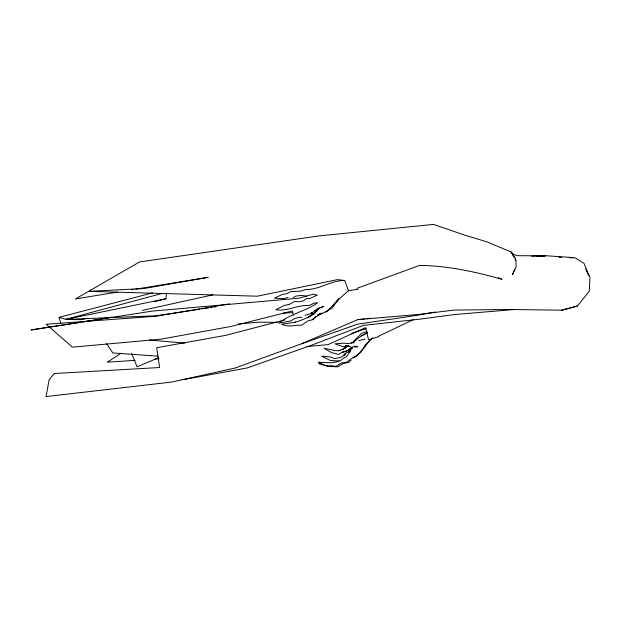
<?xml version="1.0" encoding="UTF-8"?>
<svg xmlns="http://www.w3.org/2000/svg" width="621" height="621" viewBox="0 0 621 621"><rect width="100%" height="100%" fill="white"/><g stroke="black" fill="none" stroke-linecap="round" stroke-linejoin="round"><path stroke-width="0.93" d="M154.761 301.534L166.009 298.748L166.451 293.174M337.118 361.119L338.903 361.259L329.883 360.258L321.678 356.12L329.898 356.92L334.727 358.589L341.24 357.153L345.703 353.869L343.514 355.717L345.416 353.062L347.768 352.363L351.812 348.094L346.681 356.586L343.429 358.177L340.867 360.39L337.35 361.733L331.187 362.804L318.239 362.237L326.335 365.924L331.288 365.722L335.945 366.374L341.418 362.967L346.215 362.439L352.813 357.688L355.942 356.578L358.472 354.381L366.654 343.995L372.709 337.847M349.615 352.751L350.686 350.174M514.762 269.467L512.372 274.769L516.121 266.875L515.911 260.51L515.244 258.119L510.967 251.878L487.066 241.911L464.764 235.142L433.474 224.422L319.241 235.879L139.562 261.946L75.397 298.942L117.431 292.095M369.549 340.455L360.397 352.728L353.101 357.859M182.038 379.439L183.979 379.524L247.313 367.896L309.77 345.874L363.401 325.373L419.191 319.241L454.712 314.513L514.041 309.545L561.842 310.197L576.459 306.316L577.429 306.021L589.267 291.226L589.95 277.214L585.758 269.087M307.651 317.704L314.195 313.52L317.789 309.801C311.905 316.275 303.203 319.869 294.975 322.283L295.658 322.229L281.608 324.193C288.253 327.453 294.959 325.008 301.822 325.148L307.861 320.902L313.093 319.59L315.747 316.749L312.767 319.318L320.847 313.248L319.636 314.047C328.035 312.565 333.306 304.725 338.724 298.817L331.715 308.621L329.13 309.553L326.995 311.789L325.272 311.897M314.195 313.52L318.922 308.024M364.946 345.408L366.258 343.987M332.608 305.967L339.314 298.763L349.126 290.1M351.478 343.397L361.748 333.314L367.089 331.521M367.221 332.701L361.5 335.868L355.026 340.688L353.823 342.846L351.401 342.722L349.087 343.592L343.553 343.18L334.944 343.824L343.452 346.751L346.425 345.99L349.157 346.192L345.726 345.936L346.425 345.99M351.168 360.188L348.676 362.4L343.359 363.464L337.762 366.794L328.719 366.429L318.938 363.844L321.616 363.588M348.575 345.858L342.582 349.336L338.437 350.694L340.246 350.516L335.744 350.694L324.03 348.241L331.311 352.526L338.74 354.49C342.202 350.989 347.752 352.099 350.95 348.117L348.086 350.073L352.728 348.047M307.69 317.742L314.35 313.349M121.103 353.279L107.286 362.19L135.106 360.335M322.097 313.194L319.194 315.033L317.424 314.544M361.5 335.868L367.469 332.856M318.899 308.381L316.081 309.747L323.859 306.378C316.951 308.024 312.293 314.373 305.097 315.142M378.787 336.108L413.555 319.536M293.12 297.467L296.225 296.023L301.612 295.402L306.619 296.225M284.977 319.916L225.501 335.394L156.671 347.713L159.605 367.523L54.322 373.524L49.16 379.687L46.055 396.578L171.629 382.07L235.281 367.989L301.464 343.824L357.727 319.652L364.426 318.891M158.386 357.828L137.047 366.809L131.621 353.357M356.85 288.408L419.586 265.384C447.462 265.765 475.298 271.703 502.016 279.318L498.492 277.719M301.472 343.817L357.603 324.154L417.436 315.274L435.569 312.021M314.769 310.655L317.424 309.809M351.339 333.392L366.111 328.734M378.756 336.652L368.532 339.679L365.559 327.624L328.043 344.624L306.921 346.549M313.768 294.043L298.942 298.196L152.246 311.113L31.05 329.953L78.782 322.602M287.997 297.482L283.401 298.748L274.342 298.111L282.314 294.439L287.042 293.624L290.682 291.622L300.541 291.195L305.447 289.518C319.171 289.976 330.822 280.366 344.624 280.467M161.856 293.5L65.81 319.31L59.08 317.323L60.773 323.595M358.752 340.657L364.985 338.988M577.429 306.021L561.842 310.197L562.851 309.933M59.08 317.323L152.541 292.879M87.289 318.262L81.662 319.66L65.966 319.388L166.009 298.748M112.106 317.028L82.601 322.012M142.256 310.399L212.925 294.843M229.32 303.894L155.545 316.299L46.171 324.232L72.37 347.162L161.165 339.136L230.733 326.499L292.227 310.989L293.508 315.057M131.761 289.766L133.67 289.456M135.58 289.145L208.182 277.323L144.157 288.501L88.787 291.358L257.327 296.194L337.545 279.613L344.756 280.506L348.42 290.69L357.836 289.324M199.799 309.25L155.84 315.817L65.966 319.388M201.709 308.963L208.4 307.962M210.309 307.682L212.219 307.395M214.129 307.108L216.038 306.821M366.343 318.674L370.17 318.231M292.615 312.573L283.075 313.217M238.425 323.983L258.522 322.183L277.548 322.33M357.727 319.652L417.801 314.498L454.192 310.081L514.157 309.444M155.258 358.985L159.092 358.728M531.63 256.17L545.028 255.673L574.759 257.676L584.012 263.374L588.809 275.584L586.434 270.709M536.684 256.17L545.409 255.93L516.455 255.666L513.707 254.245L510.967 251.878L514.118 257.366M558.884 257.296L561.741 257.412M569.364 257.723L573.175 257.878M158.068 356.175L112.812 352.953L106.579 343.63M345.726 345.936L351.952 347.271L354.482 346.433L357.688 346.929L356.144 346.184M149.366 340.036L184.872 343.118M314.234 294.602L317.393 295.053L309.887 298.522L306.999 298.359L302.932 301.014L299.353 301.759L294.416 301.534L289.634 304.298L284.185 305.478L275.848 309.763C287.259 311.602 297.808 304.655 309.048 305.54L314.35 303.102L317.719 302.784C305.555 311.206 290.566 313.76 278.798 323.207L290.807 320.941L294.68 318.511L300.191 317.168L301.837 317.704M311.23 312.837L314.769 313.815M515.011 258.941L515.911 260.51M354.738 346.13L355.018 347.512M345.02 348.016L342.318 349.701L345.695 347.605L345.02 348.016M346.852 351.113L342.792 351.905L346.852 351.113"/></g></svg>
